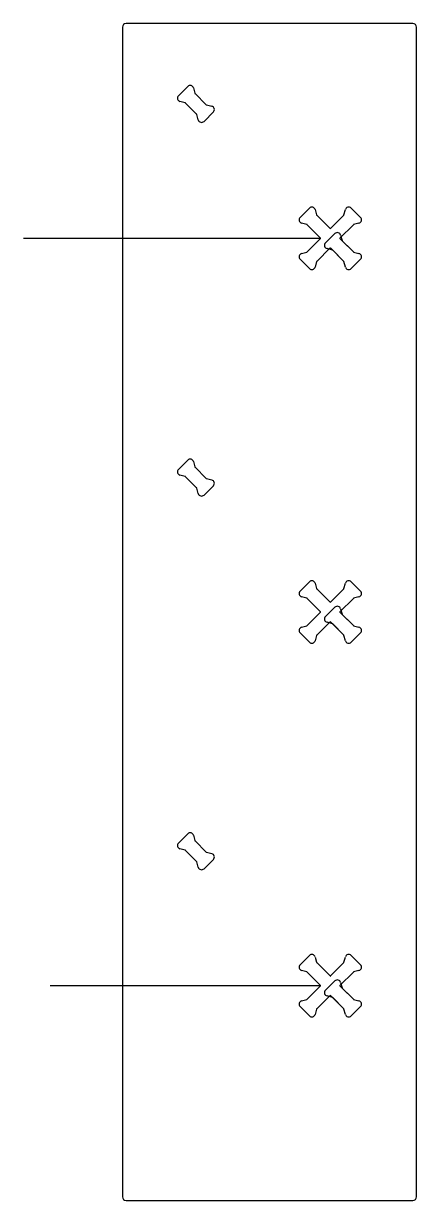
# Model space of a CAD drawing. Header units: millimetres. Extents: x -7898 to 5704, y -3753 to 2864.
# Drawn here: x -7898 to -7364, y 1036 to 2636 of the extents above; entities that cross this region are included whole.
import ezdxf

# ---------------------------------------------------------------- set-up
doc = ezdxf.new("R2010")
doc.units = ezdxf.units.MM
doc.header["$MEASUREMENT"] = 0
doc.layers.add('Default', color=18, linetype='Continuous', true_color=0x000000)
doc.layers.add('Layer 03', color=5, linetype='Continuous', true_color=0x0000ff)

msp = doc.modelspace()

# ---------------------------------------------------------------- linework, layer by layer
at = {"layer": 'Default'}
for p, q in [((-7687.8, 2538.2, -0.3), (-7675, 2550.9, -0.3)), ((-7667.3, 2548.8, -0.3), (-7665.3, 2541.6, -0.3)), ((-7678.4, 2528.5, -0.3), (-7685.7, 2530.4, -0.3)), ((-7662.9, 2513.1, -0.3), (-7678, 2528.2, -0.3)), ((-7665.1, 2541.2, -0.3), (-7649.9, 2526, -0.3)), ((-7660.7, 2505.4, -0.3), (-7662.7, 2512.7, -0.3)), ((-7640.2, 2516.1, -0.3), (-7652.9, 2503.3, -0.3)), ((-7649.6, 2525.8, -0.3), (-7642.3, 2523.8, -0.3)), ((-7522.3, 2372.7, -0.3), (-7509.6, 2385.5, -0.3)), ((-7452.8, 2385.5, -0.3), (-7440.1, 2372.7, -0.3)), ((-7501.8, 2383.4, -0.3), (-7499.8, 2376.1, -0.3)), ((-7499.6, 2375.7, -0.3), (-7481.4, 2357.5, -0.3)), ((-7480.9, 2357.5, -0.3), (-7462.8, 2375.7, -0.3)), ((-7462.5, 2376.1, -0.3), (-7460.6, 2383.4, -0.3)), ((-7513, 2363, -0.3), (-7520.2, 2365, -0.3)), ((-7494.4, 2344.6, -0.3), (-7512.6, 2362.8, -0.3)), ((-7449.8, 2362.8, -0.3), (-7468, 2344.6, -0.3)), ((-7442.2, 2365, -0.3), (-7449.4, 2363, -0.3)), ((-7512.6, 2325.9, -0.3), (-7494.4, 2344.1, -0.3)), ((-7487.7, 2338.1, -0.3), (-7474.9, 2350.8, -0.3)), ((-7468, 2344.1, -0.3), (-7449.8, 2325.9, -0.3)), ((-7467.2, 2348.7, -0.3), (-7465.2, 2341.5, -0.3)), ((-7465, 2341.1, -0.3), (-7449.8, 2325.9, -0.3)), ((-7520.2, 2323.7, -0.3), (-7513, 2325.7, -0.3)), ((-7481.4, 2331.2, -0.3), (-7499.6, 2313, -0.3)), ((-7478.3, 2328.4, -0.3), (-7485.6, 2330.3, -0.3)), ((-7462.8, 2313, -0.3), (-7480.9, 2331.2, -0.3)), ((-7462.8, 2313, -0.3), (-7477.9, 2328.1, -0.3)), ((-7449.4, 2325.7, -0.3), (-7442.2, 2323.7, -0.3)), ((-7449.4, 2325.7, -0.3), (-7442.2, 2323.7, -0.3)), ((-7509.6, 2303.2, -0.3), (-7522.3, 2316, -0.3)), ((-7499.8, 2312.6, -0.3), (-7501.8, 2305.3, -0.3)), ((-7460.6, 2305.3, -0.3), (-7462.5, 2312.6, -0.3)), ((-7460.6, 2305.3, -0.3), (-7462.5, 2312.6, -0.3)), ((-7440.1, 2316, -0.3), (-7452.8, 2303.2, -0.3)), ((-7440.1, 2316, -0.3), (-7452.8, 2303.2, -0.3)), ((-7687.8, 2030.2, -0.3), (-7675, 2042.9, -0.3)), ((-7667.3, 2040.8, -0.3), (-7665.3, 2033.5, -0.3)), ((-7665.1, 2033.2, -0.3), (-7649.9, 2018, -0.3)), ((-7678.4, 2020.4, -0.3), (-7685.7, 2022.4, -0.3)), ((-7662.9, 2005.1, -0.3), (-7678, 2020.2, -0.3)), ((-7649.6, 2017.8, -0.3), (-7642.3, 2015.8, -0.3)), ((-7660.7, 1997.4, -0.3), (-7662.7, 2004.7, -0.3)), ((-7640.2, 2008, -0.3), (-7652.9, 1995.3, -0.3)), ((-7522.3, 1864.7, -0.3), (-7509.6, 1877.4, -0.3)), ((-7501.8, 1875.4, -0.3), (-7499.8, 1868.1, -0.3)), ((-7462.5, 1868.1, -0.3), (-7460.6, 1875.4, -0.3)), ((-7452.8, 1877.4, -0.3), (-7440.1, 1864.7, -0.3)), ((-7513, 1855, -0.3), (-7520.2, 1856.9, -0.3)), ((-7499.6, 1867.7, -0.3), (-7481.4, 1849.5, -0.3)), ((-7480.9, 1849.5, -0.3), (-7462.8, 1867.7, -0.3)), ((-7442.2, 1856.9, -0.3), (-7449.4, 1855, -0.3)), ((-7494.4, 1836.6, -0.3), (-7512.6, 1854.8, -0.3)), ((-7487.7, 1830.1, -0.3), (-7474.9, 1842.8, -0.3)), ((-7449.8, 1854.8, -0.3), (-7468, 1836.6, -0.3)), ((-7467.2, 1840.7, -0.3), (-7465.2, 1833.4, -0.3)), ((-7512.6, 1817.9, -0.3), (-7494.4, 1836.1, -0.3)), ((-7468, 1836.1, -0.3), (-7449.8, 1817.9, -0.3)), ((-7465, 1833.1, -0.3), (-7449.8, 1817.9, -0.3)), ((-7520.2, 1815.7, -0.3), (-7513, 1817.7, -0.3)), ((-7481.4, 1823.1, -0.3), (-7499.6, 1805, -0.3)), ((-7478.3, 1820.3, -0.3), (-7485.6, 1822.3, -0.3)), ((-7462.8, 1805, -0.3), (-7480.9, 1823.1, -0.3)), ((-7462.8, 1805, -0.3), (-7477.9, 1820.1, -0.3)), ((-7449.4, 1817.7, -0.3), (-7442.2, 1815.7, -0.3)), ((-7449.4, 1817.7, -0.3), (-7442.2, 1815.7, -0.3)), ((-7509.6, 1795.2, -0.3), (-7522.3, 1807.9, -0.3)), ((-7499.8, 1804.6, -0.3), (-7501.8, 1797.3, -0.3)), ((-7460.6, 1797.3, -0.3), (-7462.5, 1804.6, -0.3)), ((-7460.6, 1797.3, -0.3), (-7462.5, 1804.6, -0.3)), ((-7440.1, 1807.9, -0.3), (-7452.8, 1795.2, -0.3)), ((-7440.1, 1807.9, -0.3), (-7452.8, 1795.2, -0.3)), ((-7687.8, 1522.2, -0.3), (-7675, 1534.9, -0.3)), ((-7667.3, 1532.8, -0.3), (-7665.3, 1525.5, -0.3)), ((-7665.1, 1525.1, -0.3), (-7649.9, 1510, -0.3)), ((-7678.4, 1512.4, -0.3), (-7685.7, 1514.4, -0.3)), ((-7662.9, 1497, -0.3), (-7678, 1512.2, -0.3)), ((-7649.6, 1509.8, -0.3), (-7642.3, 1507.8, -0.3)), ((-7660.7, 1489.4, -0.3), (-7662.7, 1496.7, -0.3)), ((-7640.2, 1500, -0.3), (-7652.9, 1487.3, -0.3)), ((-7522.3, 1356.7, -0.3), (-7509.6, 1369.4, -0.3)), ((-7501.8, 1367.3, -0.3), (-7499.8, 1360.1, -0.3)), ((-7462.5, 1360.1, -0.3), (-7460.6, 1367.3, -0.3)), ((-7452.8, 1369.4, -0.3), (-7440.1, 1356.7, -0.3)), ((-7513, 1347, -0.3), (-7520.2, 1348.9, -0.3)), ((-7494.4, 1328.6, -0.3), (-7512.6, 1346.7, -0.3)), ((-7499.6, 1359.7, -0.3), (-7481.4, 1341.5, -0.3)), ((-7480.9, 1341.5, -0.3), (-7462.8, 1359.7, -0.3)), ((-7449.8, 1346.7, -0.3), (-7468, 1328.6, -0.3)), ((-7442.2, 1348.9, -0.3), (-7449.4, 1347, -0.3)), ((-7512.6, 1309.9, -0.3), (-7494.4, 1328.1, -0.3)), ((-7487.7, 1322.1, -0.3), (-7474.9, 1334.8, -0.3)), ((-7468, 1328.1, -0.3), (-7449.8, 1309.9, -0.3)), ((-7467.2, 1332.7, -0.3), (-7465.2, 1325.4, -0.3)), ((-7481.4, 1315.1, -0.3), (-7499.6, 1296.9, -0.3)), ((-7478.3, 1312.3, -0.3), (-7485.6, 1314.3, -0.3)), ((-7462.8, 1296.9, -0.3), (-7480.9, 1315.1, -0.3)), ((-7462.8, 1296.9, -0.3), (-7477.9, 1312.1, -0.3)), ((-7465, 1325, -0.3), (-7449.8, 1309.9, -0.3)), ((-7509.6, 1287.2, -0.3), (-7522.3, 1299.9, -0.3)), ((-7520.2, 1307.7, -0.3), (-7513, 1309.7, -0.3)), ((-7499.8, 1296.6, -0.3), (-7501.8, 1289.3, -0.3)), ((-7460.6, 1289.3, -0.3), (-7462.5, 1296.6, -0.3)), ((-7460.6, 1289.3, -0.3), (-7462.5, 1296.6, -0.3)), ((-7440.1, 1299.9, -0.3), (-7452.8, 1287.2, -0.3)), ((-7440.1, 1299.9, -0.3), (-7452.8, 1287.2, -0.3)), ((-7449.4, 1309.7, -0.3), (-7442.2, 1307.7, -0.3)), ((-7449.4, 1309.7, -0.3), (-7442.2, 1307.7, -0.3))]:
    msp.add_line(p, q, dxfattribs=at)
for centre, radius, start, end in [((-7671.8, 2547.6, -0.3), 4.65, 75.0207, 135), ((-7671.8, 2547.6, -0.3), 4.65, 15.0415, 75.0207), ((-7684.5, 2534.9, -0.3), 4.65, 135, 254.9585), ((-7678.6, 2527.6, -0.3), 0.85, 45, 74.9584), ((-7664.5, 2541.8, -0.3), 0.85, 195.0416, 225), ((-7663.5, 2512.5, -0.3), 0.85, 15.0416, 45), ((-7649.3, 2526.6, -0.3), 0.85, 225, 254.9584), ((-7643.5, 2519.4, -0.3), 4.65, 315, 74.9585), ((-7656.2, 2506.6, -0.3), 4.65, 195.0416, 315), ((-7506.3, 2382.2, -0.3), 4.65, 15.0415, 135), ((-7456.1, 2382.2, -0.3), 4.65, 104.9793, 164.9585), ((-7456.1, 2382.2, -0.3), 4.65, 45, 104.9793), ((-7519, 2369.4, -0.3), 4.65, 135, 194.9793), ((-7519, 2369.4, -0.3), 4.65, 194.9793, 254.9585), ((-7499, 2376.3, -0.3), 0.85, 195.0416, 225), ((-7463.4, 2376.3, -0.3), 0.85, 315, 344.9584), ((-7443.4, 2369.4, -0.3), 4.65, 285.0415, 45), ((-7513.2, 2362.2, -0.3), 0.85, 45, 74.9584), ((-7481.2, 2357.8, -0.3), 0.35, 225, 315), ((-7471.6, 2347.5, -0.3), 4.65, 75.0207, 135), ((-7471.6, 2347.5, -0.3), 4.65, 15.0415, 75.0207), ((-7449.2, 2362.2, -0.3), 0.85, 105.0416, 135), ((-7494.6, 2344.3, -0.3), 0.35, 315, 45), ((-7484.4, 2334.8, -0.3), 4.65, 135, 254.9585), ((-7467.8, 2344.3, -0.3), 0.35, 135, 225), ((-7464.4, 2341.7, -0.3), 0.85, 195.0416, 225), ((-7519, 2319.2, -0.3), 4.65, 105.0415, 225), ((-7513.2, 2326.5, -0.3), 0.85, 285.0416, 315), ((-7481.2, 2330.9, -0.3), 0.35, 45, 135), ((-7478.5, 2327.5, -0.3), 0.85, 45, 74.9584), ((-7449.2, 2326.5, -0.3), 0.85, 225, 254.9584), ((-7449.2, 2326.5, -0.3), 0.85, 225, 254.9584), ((-7443.4, 2319.2, -0.3), 4.65, 14.9793, 74.9585), ((-7443.4, 2319.2, -0.3), 4.65, 315, 74.9585), ((-7443.4, 2319.2, -0.3), 4.65, 315, 14.9793), ((-7506.3, 2306.5, -0.3), 4.65, 284.9793, 344.9585), ((-7499, 2312.4, -0.3), 0.85, 135, 164.9584), ((-7463.4, 2312.4, -0.3), 0.85, 15.0416, 45), ((-7463.4, 2312.4, -0.3), 0.85, 15.0416, 45), ((-7456.1, 2306.5, -0.3), 4.65, 195.0415, 315), ((-7456.1, 2306.5, -0.3), 4.65, 195.0416, 315), ((-7506.3, 2306.5, -0.3), 4.65, 225, 284.9793), ((-7671.8, 2039.6, -0.3), 4.65, 75.0207, 135), ((-7671.8, 2039.6, -0.3), 4.65, 15.0415, 75.0207), ((-7664.5, 2033.8, -0.3), 0.85, 195.0416, 225), ((-7684.5, 2026.9, -0.3), 4.65, 135, 254.9585), ((-7678.6, 2019.6, -0.3), 0.85, 45, 74.9584), ((-7649.3, 2018.6, -0.3), 0.85, 225, 254.9584), ((-7663.5, 2004.5, -0.3), 0.85, 15.0416, 45), ((-7643.5, 2011.3, -0.3), 4.65, 315, 74.9585), ((-7656.2, 1998.6, -0.3), 4.65, 195.0416, 315), ((-7506.3, 1874.2, -0.3), 4.65, 15.0415, 135), ((-7456.1, 1874.2, -0.3), 4.65, 104.9793, 164.9585), ((-7456.1, 1874.2, -0.3), 4.65, 45, 104.9793), ((-7519, 1861.4, -0.3), 4.65, 135, 194.9793), ((-7519, 1861.4, -0.3), 4.65, 194.9793, 254.9585), ((-7499, 1868.3, -0.3), 0.85, 195.0416, 225), ((-7463.4, 1868.3, -0.3), 0.85, 315, 344.9584), ((-7443.4, 1861.4, -0.3), 4.65, 285.0415, 45), ((-7513.2, 1854.2, -0.3), 0.85, 45, 74.9584), ((-7481.2, 1849.8, -0.3), 0.35, 225, 315), ((-7471.6, 1839.5, -0.3), 4.65, 75.0207, 135), ((-7471.6, 1839.5, -0.3), 4.65, 15.0415, 75.0207), ((-7449.2, 1854.2, -0.3), 0.85, 105.0416, 135), ((-7494.6, 1836.3, -0.3), 0.35, 315, 45), ((-7484.4, 1826.8, -0.3), 4.65, 135, 254.9585), ((-7467.8, 1836.3, -0.3), 0.35, 135, 225), ((-7464.4, 1833.7, -0.3), 0.85, 195.0416, 225), ((-7519, 1811.2, -0.3), 4.65, 105.0415, 225), ((-7513.2, 1818.5, -0.3), 0.85, 285.0416, 315), ((-7481.2, 1822.9, -0.3), 0.35, 45, 135), ((-7478.5, 1819.5, -0.3), 0.85, 45, 74.9584), ((-7449.2, 1818.5, -0.3), 0.85, 225, 254.9584), ((-7449.2, 1818.5, -0.3), 0.85, 225, 254.9584), ((-7443.4, 1811.2, -0.3), 4.65, 315, 74.9585), ((-7443.4, 1811.2, -0.3), 4.65, 14.9793, 74.9585), ((-7443.4, 1811.2, -0.3), 4.65, 315, 14.9793), ((-7506.3, 1798.5, -0.3), 4.65, 225, 284.9793), ((-7506.3, 1798.5, -0.3), 4.65, 284.9793, 344.9585), ((-7499, 1804.3, -0.3), 0.85, 135, 164.9584), ((-7463.4, 1804.3, -0.3), 0.85, 15.0416, 45), ((-7463.4, 1804.3, -0.3), 0.85, 15.0416, 45), ((-7456.1, 1798.5, -0.3), 4.65, 195.0416, 315), ((-7456.1, 1798.5, -0.3), 4.65, 195.0415, 315), ((-7671.8, 1531.6, -0.3), 4.65, 75.0207, 135), ((-7671.8, 1531.6, -0.3), 4.65, 15.0415, 75.0207), ((-7684.5, 1518.9, -0.3), 4.65, 135, 254.9585), ((-7664.5, 1525.7, -0.3), 0.85, 195.0416, 225), ((-7678.6, 1511.6, -0.3), 0.85, 45, 74.9584), ((-7649.3, 1510.6, -0.3), 0.85, 225, 254.9584), ((-7643.5, 1503.3, -0.3), 4.65, 315, 74.9585), ((-7663.5, 1496.4, -0.3), 0.85, 15.0416, 45), ((-7656.2, 1490.6, -0.3), 4.65, 195.0416, 315), ((-7506.3, 1366.1, -0.3), 4.65, 15.0415, 135), ((-7499, 1360.3, -0.3), 0.85, 195.0416, 225), ((-7463.4, 1360.3, -0.3), 0.85, 315, 344.9584), ((-7456.1, 1366.1, -0.3), 4.65, 104.9793, 164.9585), ((-7456.1, 1366.1, -0.3), 4.65, 45, 104.9793), ((-7519, 1353.4, -0.3), 4.65, 135, 194.9793), ((-7519, 1353.4, -0.3), 4.65, 194.9793, 254.9585), ((-7513.2, 1346.1, -0.3), 0.85, 45, 74.9584), ((-7449.2, 1346.1, -0.3), 0.85, 105.0416, 135), ((-7443.4, 1353.4, -0.3), 4.65, 285.0415, 45), ((-7494.6, 1328.3, -0.3), 0.35, 315, 45), ((-7481.2, 1341.7, -0.3), 0.35, 225, 315), ((-7471.6, 1331.5, -0.3), 4.65, 75.0207, 135), ((-7471.6, 1331.5, -0.3), 4.65, 15.0415, 75.0207), ((-7467.8, 1328.3, -0.3), 0.35, 135, 225), ((-7484.4, 1318.8, -0.3), 4.65, 135, 254.9585), ((-7481.2, 1314.9, -0.3), 0.35, 45, 135), ((-7478.5, 1311.5, -0.3), 0.85, 45, 74.9584), ((-7464.4, 1325.6, -0.3), 0.85, 195.0416, 225), ((-7519, 1303.2, -0.3), 4.65, 105.0415, 225), ((-7513.2, 1310.5, -0.3), 0.85, 285.0416, 315), ((-7499, 1296.3, -0.3), 0.85, 135, 164.9584), ((-7463.4, 1296.3, -0.3), 0.85, 15.0416, 45), ((-7463.4, 1296.3, -0.3), 0.85, 15.0416, 45), ((-7449.2, 1310.5, -0.3), 0.85, 225, 254.9584), ((-7449.2, 1310.5, -0.3), 0.85, 225, 254.9584), ((-7443.4, 1303.2, -0.3), 4.65, 14.9793, 74.9585), ((-7443.4, 1303.2, -0.3), 4.65, 315, 74.9585), ((-7443.4, 1303.2, -0.3), 4.65, 315, 14.9793), ((-7506.3, 1290.5, -0.3), 4.65, 225, 284.9793), ((-7506.3, 1290.5, -0.3), 4.65, 284.9793, 344.9585), ((-7456.1, 1290.5, -0.3), 4.65, 195.0415, 315), ((-7456.1, 1290.5, -0.3), 4.65, 195.0416, 315)]:
    msp.add_arc(centre, radius, start, end, dxfattribs=at)
at = {"layer": 'Layer 03'}
for points in [[(-7763.9, 2631.3), (-7763.9, 1041.3)], [(-7368.9, 2636.3), (-7758.9, 2636.3)], [(-7363.9, 1041.3), (-7363.9, 2631.3)], [(-7494.3, 2344.3), (-7898.4, 2344.3)], [(-7494.3, 1328.3), (-7862.3, 1328.3)], [(-7758.9, 1036.3), (-7368.9, 1036.3)]]:
    msp.add_lwpolyline(points, dxfattribs=at)
for centre, start, end in [((-7758.9, 2631.3), 90, 180), ((-7368.9, 2631.3), 360, 90), ((-7758.9, 1041.3), 180, 270), ((-7368.9, 1041.3), 270, 0)]:
    msp.add_arc(centre, 5, start, end, dxfattribs=at)

doc.saveas('drawing.dxf')
